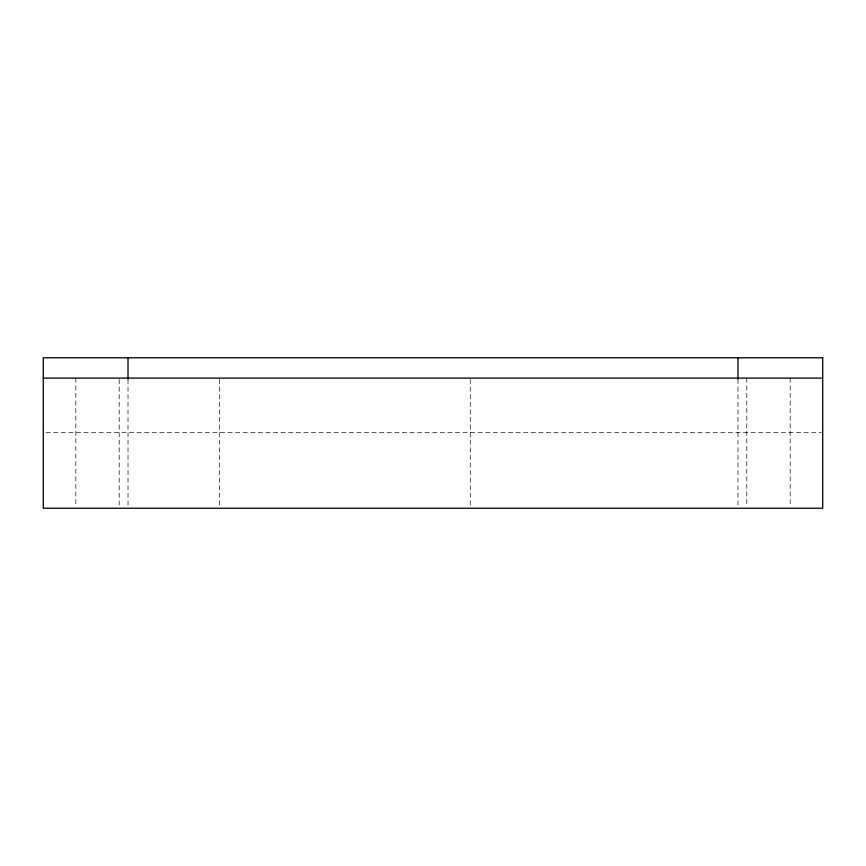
<?xml version="1.0" encoding="UTF-8"?>
<svg xmlns="http://www.w3.org/2000/svg" width="866" height="866" viewBox="0 0 866 866"><rect width="100%" height="100%" fill="white"/><g stroke="black" fill="none" stroke-linecap="round" stroke-linejoin="round"><path stroke-width="0.65" stroke-dasharray="4.33 3.25" d="M46.006 432.318L821.347 432.318M790.171 378.106L790.171 506.891M746.795 378.106L746.795 506.891M737.984 379.449L737.984 506.891M470.27 379.449L470.27 508.234M219.509 379.449L219.509 508.234M128.016 379.449L128.016 506.891M119.205 379.449L119.205 506.891M75.829 378.106L75.829 506.891"/><path stroke-width="1.3" d="M43.3 378.106L822.7 378.106M737.984 357.766L737.984 379.265M128.016 357.766L128.016 379.265M822.7 357.766L43.3 357.766L43.3 508.234L822.7 508.234L822.7 357.766"/></g></svg>
